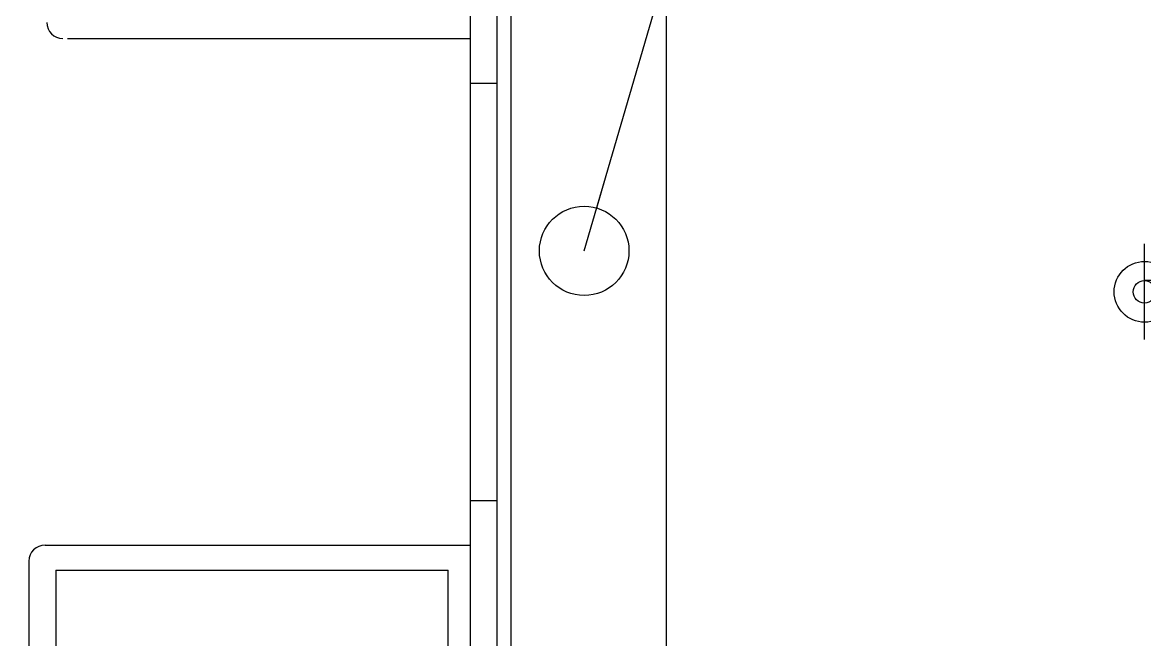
# Model space of a CAD drawing. Extents: x 39751 to 116307, y -36149 to -14965.
# Drawn here: x 45195 to 47076, y -33343 to -32307 of the extents above; entities that cross this region are included whole.
import ezdxf

# ---------------------------------------------------------------- set-up
doc = ezdxf.new("R2010")
doc.units = 0
doc.header["$LTSCALE"] = 1500
for name, pattern in [('CENTER', [1.32, 1.2, -0.05, 0.02, -0.05]), ('CENTER2', [0.72, 0.6, -0.05, 0.02, -0.05]), ('PHAN', [0.76, 0.57, -0.05, 0.02, -0.05, 0.02, -0.05])]:
    doc.linetypes.add(name, pattern=pattern)
for name, color, linetype in [('01', 7, 'Continuous'), ('1', 1, 'CENTER'), ('confine0', 7, 'Continuous'), ('confine7', 4, 'CENTER2'), ('confine9', 1, 'PHAN'), ('confinea', 3, 'Continuous')]:
    doc.layers.add(name, color=color, linetype=linetype)
doc.styles.get("Standard").update_dxf_attribs({"font": 'gbenor.shx', "width": 0.9, "bigfont": 'gbcbig.shx'})
doc.dimstyles.get("Standard").update_dxf_attribs({"dimtxt": 3.5, "dimasz": 3, "dimexe": 1, "dimexo": 0, "dimgap": 1, "dimtad": 1, "dimdec": 0, "dimdsep": 46, "dimtxsty": 'Standard', "dimblk": 'CLOSED', "dimcen": 0, "dimadec": 0, "dimazin": 2, "dimtfac": 1, "dimtdec": 0, "dimtofl": 0, "dimtmove": 2, "dimatfit": 3, "dimldrblk": 'NONE', "dimfxl": 0.18, "dimtolj": 1, "dimtzin": 0, "dimarcsym": 0})

msp = doc.modelspace()

# ---------------------------------------------------------------- linework, layer by layer
for p, q in [((45270.6, -32334), (45333.7, -32334)), ((45272.5, -32334), (45945.7, -32334)), ((45232.7, -33184), (45388.7, -33184)), ((45235.7, -33184), (45945.7, -33184))]:
    msp.add_line(p, q)
msp.add_circle((47075.7, -32759), 51)
msp.add_arc((45262.7, -32307), 27, 180, 270)
at = {"layer": '01'}
msp.add_arc((45232.7, -33211), 27, 90, 180, dxfattribs=at)
at = {"layer": '1'}
msp.add_lwpolyline([(46014, -32002.1), (46274, -32002.1), (46274, -33470.4), (46014, -33470.4)], close=True, dxfattribs=at)
at = {"layer": 'confine0'}
for p, q in [((45945.7, -34195), (45945.7, -31323)), ((45990.7, -34195), (45990.7, -31323)), ((45205.7, -33211), (45205.7, -34032.4))]:
    msp.add_line(p, q, dxfattribs=at)
msp.add_circle((47075.7, -32759), 19, dxfattribs=at)
at = {"layer": 'confine7'}
for p, q in [((45945.7, -32409), (45990.7, -32409)), ((45945.7, -33109), (45990.7, -33109))]:
    msp.add_line(p, q, dxfattribs=at)
at = {"layer": 'confine7', "color": 0, "linetype": 'ByBlock'}
msp.add_line((66315.7, -32740), (47075.7, -32740), dxfattribs=at)
at = {"layer": 'confine9'}
for p, q in [((47075.7, -32839.3), (47075.7, -32678.7)), ((45250.7, -33226), (45908.7, -33226)), ((45250.7, -33226), (45250.7, -33982.1)), ((45908.7, -33982.1), (45908.7, -33226))]:
    msp.add_line(p, q, dxfattribs=at)

# ---------------------------------------------------------------- leaders
at = {"layer": 'confinea', "annotation_type": 0, "has_hookline": 1, "hookline_direction": 0, "text_width": 4073.8}
for points in [[(44224.5, -32690.3), (44775.1, -30284.3), (45218.7, -30288.4)], [(46136.4, -32690.3), (46687, -30801.3), (47130.5, -30797.3)]]:
    msp.add_leader(points, dimstyle='Standard', override={"dimscale": 50, "dimgap": 1, "dimtad": 0, "dimldrblk": 'DotBlank', "dimarcsym": 1}, dxfattribs=at)

doc.saveas('drawing.dxf')
